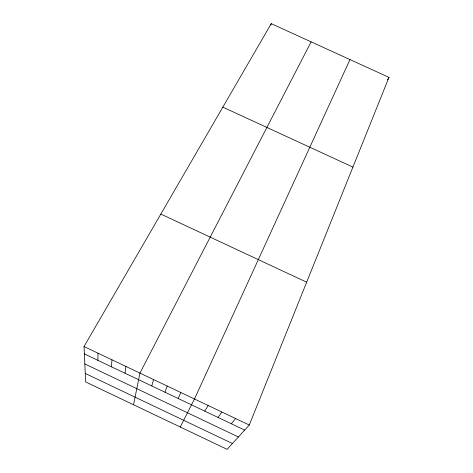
<?xml version="1.0" encoding="UTF-8"?>
<svg xmlns="http://www.w3.org/2000/svg" width="473" height="473" viewBox="0 0 473 473"><rect width="100%" height="100%" fill="white"/><g stroke="black" fill="none" stroke-linecap="round" stroke-linejoin="round"><path stroke-width="0.71" d="M97.899 360.343L97.982 353.165M111.451 366.782L111.947 359.799M125.02 373.232L125.93 366.445M133.546 404.758L139.937 373.096L311.128 41.849M151.803 385.962L153.542 379.559M270.822 24.998L271.236 23.65L388.972 77.365L249.277 425.026L227.123 449.35L85.648 381.936L84.028 346.543L271.236 23.65M165.024 392.241L167.17 386.027M178.256 398.532L180.81 392.507M349.979 59.574L194.474 398.993L180.237 427.007M387.576 79.819L388.972 77.365M204.774 411.138L208.15 405.491M218.053 417.446L221.843 411.995M231.35 423.767L235.554 418.504M222.836 107.135L352.911 167.099M160.838 214.068L306.664 282.204M84.028 346.543L249.277 425.026M84.365 353.91L244.665 430.093M84.827 363.944L238.38 436.993M85.264 373.439L232.438 443.514"/></g></svg>
